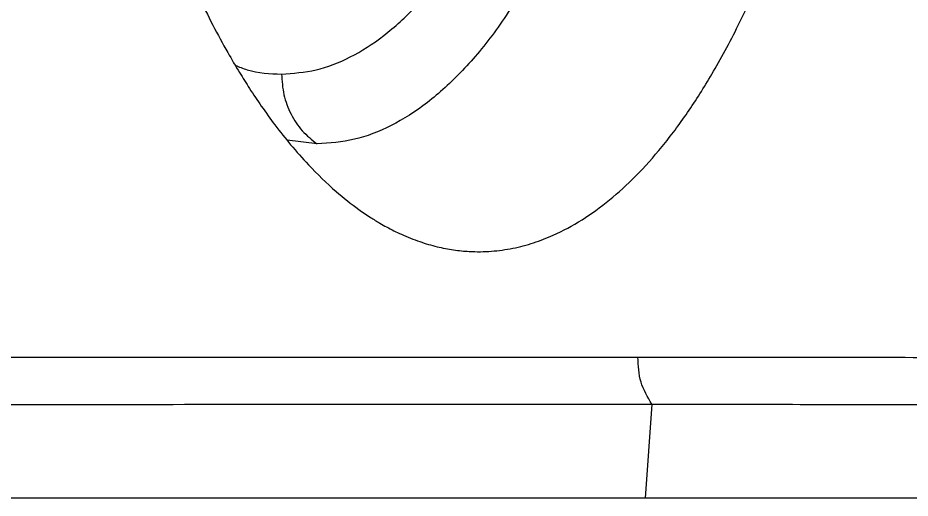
# Model space of a CAD drawing. Header units: inches. Extents: x 2 to 87, y 6 to 129.
# Drawn here: x 9.811 to 12.518, y 61.533 to 62.991 of the extents above; entities that cross this region are included whole.
import ezdxf

# ---------------------------------------------------------------- set-up
doc = ezdxf.new("R2010")
doc.units = ezdxf.units.IN
doc.header["$MEASUREMENT"] = 0
doc.layers.add('1', color=4, linetype='Continuous')

# ---------------------------------------------------------------- blocks, each defined once
blk = doc.blocks.new('2026 STRIDE')
at = {"layer": '1', "color": 3}
for p, q in [((8.3867, 41.4986), (8.2954, 41.5101)), ((9.4019, 40.7087), (9.3818, 40.4234)), ((10.9304, 40.4234), (9.3818, 40.4234))]:
    blk.add_line(p, q, dxfattribs=at)
for points, knots in [([(9.7787, 46.7231), (9.7921, 46.687), (9.8199, 46.6121), (9.8603, 46.4889), (9.9008, 46.3517), (9.936, 46.217), (9.9658, 46.09), (9.9906, 45.9732), (10.0138, 45.8529), (10.0342, 45.7343), (10.0571, 45.5857), (10.0804, 45.4083), (10.1018, 45.2001), (10.1179, 44.9936), (10.129, 44.7848), (10.1351, 44.57), (10.136, 44.3596), (10.1321, 44.1504), (10.1232, 43.9394), (10.1095, 43.7379), (10.0915, 43.5405), (10.0686, 43.342), (10.0458, 43.1842), (10.0271, 43.071), (10.0158, 43.0059), (10.0021, 42.9323), (9.9853, 42.8476), (9.967, 42.7624), (9.9496, 42.6868), (9.9365, 42.6329), (9.9246, 42.586), (9.9125, 42.5397), (9.8984, 42.4881), (9.8843, 42.4385), (9.8702, 42.3911), (9.8561, 42.3456), (9.8267, 42.2539), (9.789, 42.147), (9.7417, 42.0287), (9.7035, 41.9408), (9.6645, 41.8585), (9.6249, 41.7817), (9.5742, 41.6915), (9.5109, 41.5919), (9.4337, 41.4886), (9.3545, 41.4002), (9.2732, 41.326), (9.1898, 41.2656), (9.1126, 41.2242), (9.0426, 41.1971), (8.9801, 41.1806), (8.9149, 41.1715), (8.8548, 41.1709), (8.7998, 41.1764), (8.7496, 41.1861), (8.6967, 41.2016), (8.6456, 41.222), (8.6055, 41.242), (8.5744, 41.2595), (8.546, 41.2769), (8.5016, 41.3072), (8.4383, 41.3574), (8.3694, 41.4238), (8.3079, 41.4934), (8.2604, 41.5532), (8.2189, 41.6106), (8.1832, 41.664), (8.1492, 41.7181), (8.0963, 41.808), (8.0273, 41.9412), (7.948, 42.122), (7.8771, 42.3116), (7.8135, 42.5112), (7.7573, 42.7188), (7.7084, 42.9329), (7.6624, 43.1758), (7.6215, 43.4506), (7.589, 43.7593), (7.5689, 44.0756), (7.5614, 44.3967), (7.5669, 44.7188), (7.5852, 45.0382), (7.6163, 45.3512), (7.6591, 45.6511), (7.7131, 45.9372), (7.7779, 46.2087), (7.8544, 46.4678), (7.9253, 46.6637), (7.9852, 46.807), (8.031, 46.9072), (8.0818, 47.0081), (8.1381, 47.1086), (8.2, 47.207), (8.2677, 47.3016), (8.329, 47.3755), (8.3802, 47.4299), (8.418, 47.4666), (8.4525, 47.4972), (8.4914, 47.5288), (8.5308, 47.5574), (8.5713, 47.5831), (8.6058, 47.6024), (8.639, 47.6188), (8.6713, 47.6326), (8.7027, 47.6441), (8.7332, 47.6534), (8.7627, 47.6607), (8.7912, 47.6662), (8.829, 47.6714), (8.8761, 47.674), (8.9323, 47.671), (8.9873, 47.6621), (9.0409, 47.6477), (9.1179, 47.619), (9.2153, 47.5649), (9.3149, 47.4834), (9.3934, 47.4023), (9.4546, 47.3291), (9.5137, 47.2481), (9.5893, 47.1302), (9.6808, 46.9628), (9.7455, 46.8042), (9.7787, 46.7231)], [0, 0, 0, 0, 0.00738, 0.015333, 0.023852, 0.032926, 0.039388, 0.045828, 0.052666, 0.059272, 0.065027, 0.076337, 0.086929, 0.096819, 0.107388, 0.117956, 0.128524, 0.138354, 0.148776, 0.159785, 0.168486, 0.178683, 0.190359, 0.193372, 0.196892, 0.200917, 0.205447, 0.210993, 0.215334, 0.218476, 0.220421, 0.223628, 0.226749, 0.229784, 0.232734, 0.2356, 0.23838, 0.250348, 0.256954, 0.263441, 0.269812, 0.276066, 0.282204, 0.293088, 0.303969, 0.314849, 0.32533, 0.336044, 0.346991, 0.354424, 0.362135, 0.370121, 0.378383, 0.384155, 0.390289, 0.396783, 0.403637, 0.409162, 0.411722, 0.415266, 0.419792, 0.428516, 0.439482, 0.446649, 0.453111, 0.45887, 0.463927, 0.468285, 0.473554, 0.487241, 0.500072, 0.512722, 0.525167, 0.53741, 0.549452, 0.561296, 0.576868, 0.592496, 0.608183, 0.623938, 0.639768, 0.655576, 0.671367, 0.687146, 0.70232, 0.717754, 0.733457, 0.749437, 0.756343, 0.763741, 0.771637, 0.780035, 0.78894, 0.798358, 0.808297, 0.8137, 0.818626, 0.823074, 0.82704, 0.833516, 0.838041, 0.842279, 0.846394, 0.850385, 0.854251, 0.857991, 0.861606, 0.865093, 0.868454, 0.875461, 0.882336, 0.88908, 0.895689, 0.902164, 0.917749, 0.932467, 0.940916, 0.94933, 0.957708, 0.96605, 0.982625, 1, 1, 1, 1]), ([(8.2786, 41.7106), (8.3136, 41.7131), (8.3835, 41.7181), (8.4874, 41.7587), (8.5892, 41.8232), (8.6881, 41.9134), (8.783, 42.0276), (8.8729, 42.1653), (8.9576, 42.3236), (9.0084, 42.4459), (9.0338, 42.5071)], [0, 0, 0, 0, 0.125, 0.25, 0.375, 0.5, 0.625, 0.75, 0.875, 1, 1, 1, 1]), ([(9.0265, 41.9925), (8.9946, 41.9415), (8.9307, 41.8393), (8.8281, 41.7174), (8.7216, 41.6199), (8.6117, 41.5504), (8.4998, 41.5066), (8.4244, 41.5013), (8.3867, 41.4986)], [0, 0, 0, 0, 0.166667, 0.333333, 0.5, 0.666666, 0.833333, 1, 1, 1, 1]), ([(8.1382, 41.7374), (8.1502, 41.7325), (8.1966, 41.7134), (8.2437, 41.7118), (8.2786, 41.7106)], [0, 0, 0, 0, 0.258214, 1, 1, 1, 1]), ([(8.2786, 41.7106), (8.2801, 41.6894), (8.2829, 41.6472), (8.3056, 41.5883), (8.3395, 41.5361), (8.3709, 41.5111), (8.3867, 41.4986)], [0, 0, 0, 0, 0.250988, 0.5, 0.749012, 1, 1, 1, 1]), ([(7.1173, 40.851), (7.4829, 40.8512), (8.2139, 40.8516), (8.9777, 40.8515), (9.3596, 40.8514)], [0, 0, 0, 0, 0.5, 1, 1, 1, 1]), ([(9.3596, 40.8514), (9.6123, 40.8513), (10.1175, 40.8511), (10.6419, 40.8503), (10.9041, 40.8499)], [0, 0, 0, 0, 0.500001, 1, 1, 1, 1]), ([(9.4019, 40.7087), (9.389, 40.7305), (9.3633, 40.7739), (9.3609, 40.8256), (9.3596, 40.8514)], [0, 0, 0, 0, 0.500041, 1, 1, 1, 1]), ([(7.1555, 40.7068), (7.5225, 40.7075), (8.2565, 40.709), (9.0201, 40.7088), (9.4019, 40.7087)], [0, 0, 0, 0, 0.5, 1, 1, 1, 1]), ([(9.4019, 40.7087), (9.6541, 40.7085), (10.1585, 40.708), (10.6792, 40.7061), (10.9396, 40.7051)], [0, 0, 0, 0, 0.500001, 1, 1, 1, 1]), ([(9.3818, 40.4234), (9.003, 40.4234), (8.2456, 40.4234), (7.4989, 40.4234), (7.1255, 40.4234)], [0, 0, 0, 0, 0.5, 1, 1, 1, 1])]:
    blk.add_open_spline(points, degree=3, knots=knots, dxfattribs=at)

msp = doc.modelspace()

# ---------------------------------------------------------------- block references
msp.add_blockref('2026 STRIDE', (2.3326, 21.1096))

doc.saveas('drawing.dxf')
